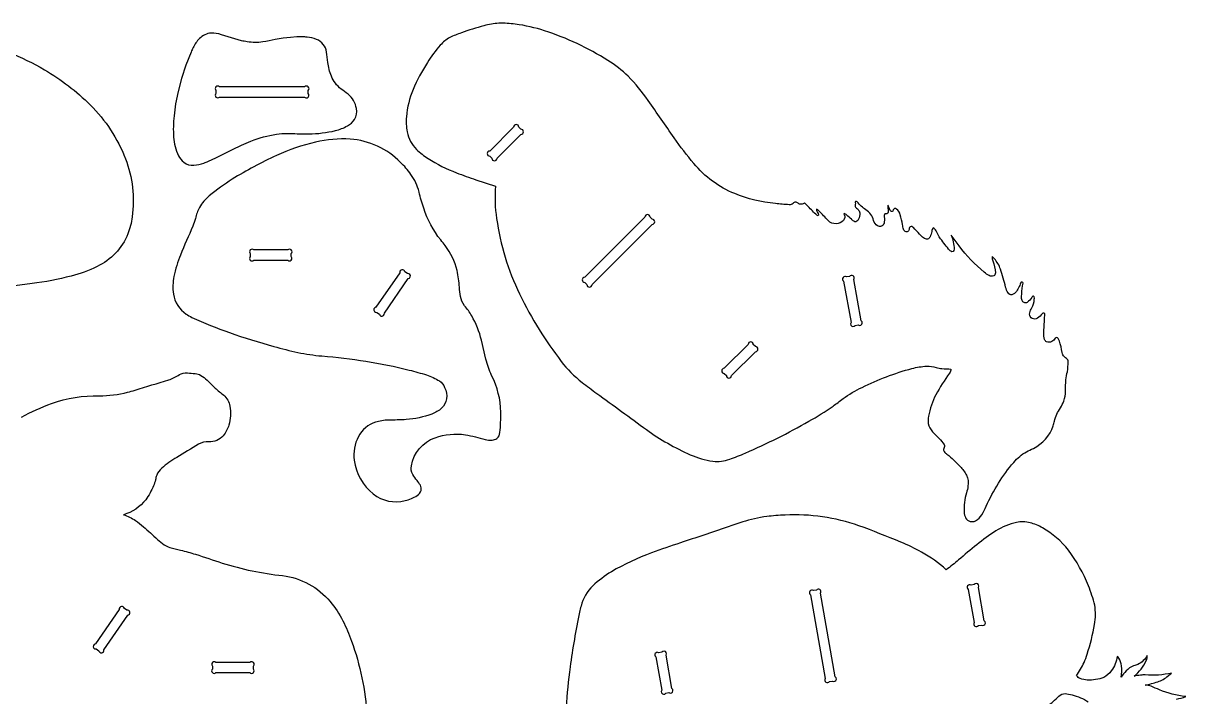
# Model space of a CAD drawing. Extents: x -297 to 360, y -254 to 316.
# Drawn here: x -19.6 to 320.5, y 118.8 to 315.6 of the extents above; entities that cross this region are included whole.
import ezdxf

# ---------------------------------------------------------------- set-up
doc = ezdxf.new("R2010")
doc.units = 0
doc.header["$MEASUREMENT"] = 0
doc.layers.get('0').update_dxf_attribs({"linetype": 'CONTINUOUS'})

msp = doc.modelspace()

# ---------------------------------------------------------------- linework, layer by layer
for points in [[(207.08, 263.07, 0.472542), (205.62, 262.97, -0.22285), (204.45, 262.59, 0.001624), (200.42, 262.94, -0.068121), (188.54, 265.85, -0.12294), (176.58, 274.67, -0.02381), (170.83, 282.15, 0.001574), (163.21, 293.06, 0.042264), (157.33, 300.16, 0.057419), (151.43, 304.79, 0.061287), (132.9, 313.46, 0.042216), (124.36, 315.39, 0.038891), (119.55, 315.63, 0.053878), (115.18, 314.91, 0.024246), (108.59, 312.83, 0.039203), (105.2, 311.46, 0.093957), (102.42, 309.24, 0.045786), (98.64, 304.14, 0.044522), (94.45, 296.27, 0.075403), (92.5, 288.32, 0.062755), (92.72, 283.91, 0.154552), (95.49, 278.77, 0.054283), (98.85, 276.14, 0.050589), (107.17, 271.94, 0.012561), (112.83, 269.9), (118.55, 268.06, 0.056962), (118.88, 258.58, 0.077991), (125.59, 236.54, 0.031223), (131.38, 226.12, 0.021695), (137.8, 216.81, 0.066128), (143.88, 210.7, 0.012098), (148.18, 207.48, -0.002903), (162.71, 196.88, 0.051664), (175.55, 189.54, 0.066066), (182.15, 187.64, 0.116399), (187.06, 188.21, 0.018336), (191.63, 190.03, 0.02908), (210.22, 199.34, 0.025635), (217.3, 203.75, 0.007028), (220.22, 205.94, -0.046863), (225.8, 209.21, -0.049175), (240.36, 214.76, -0.041508), (244.66, 215.46, -0.094251), (247.45, 215.01, 0.043478), (249.16, 214.72, 0.002725), (251.8, 214.6, -0.170198), (251.36, 213.4, 0.034561), (247.39, 207.07, 0.075272), (245.21, 200.78, 0.078691), (245.17, 198.65, 0.149428), (246.39, 196.26), (248.32, 194.31, -0.036385), (249.78, 192.55, -0.259667), (249.69, 191.32, 0.278525), (249.83, 190.45, 0.074068), (250.63, 189.71, -0.021462), (254.48, 186.13, -0.070209), (256.31, 183.55, -0.156754), (256.77, 180.36, -0.042814), (256.33, 178.42, 0.083035), (255.65, 172.75, 0.099043), (256.08, 171.1, 0.410108), (259, 170.24, 0.121168), (260.81, 172.02, 0.044531), (262.1, 174.49, -0.071518), (270.15, 187.31, -0.083569), (273.89, 190.43, -0.017319), (275.9, 191.39, 0.199218), (281.7, 198.01, 0.033314), (282.03, 199.36, -0.093942), (283.81, 203.22, 0.043112), (284.8, 205.24, 0.07813), (285.29, 208.09, -0.010511), (285.42, 211.46, -0.045257), (285.84, 213.82, 0.050349), (286.06, 216.71, 0.219237), (285.61, 217.69, -0.050899), (284.98, 218.12, -0.141018), (284.33, 219.44, 0.034098), (283.53, 222.75, 0.04051), (283.17, 223.53, 0.540897), (282.27, 223.58, -0.124694), (281.31, 222.61, -0.224341), (279.75, 222.54, -0.20451), (279.2, 223.27, -0.08534), (278.95, 225.12, -0.022348), (279.14, 228.48, 0.004974), (279.21, 230.12, 0.092324), (279.24, 230.69, 0.465358), (278.7, 230.88, 0.142161), (278.2, 230.39, -0.140197), (276.67, 229.23, -0.573079), (274.84, 231.02, -0.097038), (275.49, 232.43, 0.11842), (276.15, 234.97, 0.177577), (276.09, 235.71, 0.309517), (275.73, 235.86, 0.161792), (275.42, 235.53, -0.100321), (274.08, 234.08, -0.478851), (272.6, 234.63, -0.115052), (272.44, 235.79, -0.031602), (272.74, 238.92, 0.072918), (272.87, 239.71, 0.578926), (272.28, 239.94, 0.123345), (272.02, 239.43, -0.130178), (270.39, 236.7, -0.108216), (269.63, 236.3, -0.318296), (268.49, 236.85, -0.094082), (267.79, 238.52, 0.021518), (266.29, 243.77, 0.09786), (264.49, 246.83, 0.03274), (263.84, 247.44, 0.121912), (264.06, 246.21, -0.083977), (264.77, 242.66, -0.265467), (264.3, 241.8, -0.227759), (262.97, 241.88, -0.073492), (261.55, 242.88, -0.063951), (254.18, 250.59, -0.001993), (251.88, 253.74, -0.065814), (252.41, 251.76, -0.033038), (252.74, 249.58, -0.636537), (251.74, 248.99, -0.1072), (251.47, 249.22, -0.02213), (248.75, 252.69, -0.035849), (247.42, 254.98, 0.147773), (246.6, 255.86, 0.117008), (246.18, 254.83, -0.065461), (245.69, 253.21, -0.186611), (244.95, 252.59, -0.236214), (243.76, 252.89, -0.068673), (242.63, 253.98, 0.019958), (240.79, 255.95, 0.052886), (240.4, 256.23, 0.456459), (239.56, 255.68, -0.036884), (239.46, 255.15, -0.319333), (238.7, 254.69, -0.244637), (237.92, 255.46, -0.054525), (237.62, 256.79, 0.026472), (236.98, 259.64, 0.168091), (235.83, 261.36, 0.460719), (234.88, 261.14), (234.8, 260.76, -0.371112), (234.37, 260.6, -0.176591), (233.82, 261.42, 0.077651), (233.42, 262.36, 0.04134), (233.29, 262.52, -0.077471), (233.35, 261.57, -0.024305), (233.47, 260.48, -0.387706), (232.99, 259.92, 0.04491), (232.55, 259.99, 0.281354), (232.37, 259.8, 0.124384), (232.3, 259.07, -0.072041), (232.21, 257.17, -0.534247), (230.29, 256.46, -0.168584), (229.16, 258, 0.199715), (226.88, 261.1, -0.036089), (224.32, 263.44, 0.100537), (224.05, 263.59, 0.324624), (223.76, 263.37, 0.074546), (223.82, 263.11, -0.02832), (223.77, 262.32, 0.217003), (224.19, 261.56, -0.080053), (224.95, 260.79, -0.174452), (225.15, 259.74, -0.120196), (224.52, 257.99, -0.413352), (223.36, 257.78, -0.05516), (222.68, 258.37, -0.039078), (221.31, 259.57, 0.087231), (220.51, 260.04, 0.316019), (220.56, 259.75, -0.317179), (220.32, 258, -0.217836), (218.22, 257.05, -0.214543), (215.89, 257.97, 0.00346), (213.16, 260.82, 0.077735), (212.46, 261.27, 0.105778), (212.76, 260.31, -0.064046), (213.01, 259.69, -0.174397), (212.96, 259.38, -0.098785), (211.62, 260.44, 0.010363), (208.98, 263.12, -0.192388), (208.05, 262.77, -0.226857)], [(77.88, 290.72, 0.184781), (75.42, 294.93, 0.011254), (73.39, 296.43, -0.136454), (70.55, 300.17, -0.060758), (69.5, 304.22, -0.002191), (69.17, 307.23, 0.26826), (66.22, 310.93, 0.07219), (63.48, 311.58, 0.020381), (62.06, 311.67), (60.42, 311.66), (58.57, 311.53), (56.47, 311.28), (54.12, 310.89, -0.008983), (50.51, 310.19, -0.07392), (45.91, 310.22, -0.020643), (44.24, 310.55), (38.37, 312.31, 0.078568), (35.39, 312.75, 0.192811), (31.97, 311.19, 0.07529), (30.11, 308.53, 0.019181), (29.49, 307.23), (27.97, 303.4), (26.72, 299.54), (25.72, 295.73), (25, 292.06), (24.53, 288.6, 0.044501), (24.39, 282.4, 0.08879), (25.83, 276.94, 0.107011), (27.37, 275.01, 0.188625), (30.33, 274.14, 0.071924), (33.26, 274.79, 0.017438), (34.59, 275.3), (36.77, 276.29), (41.6, 278.73), (44.24, 279.99), (47.02, 281.18, -0.059152), (54.48, 283.24), (56.06, 283.41), (57.65, 283.47), (58.46, 283.47, 0.016769), (63.95, 283.31, 0.054486), (71.72, 284.27, 0.057388), (75.25, 285.64, 0.122302), (77.36, 287.56, 0.205506)], [(36.79, 296.01), (36.79, 295.13, 1), (37.85, 294.07), (62.73, 294.07, 1), (63.79, 295.13), (63.79, 296.01, 1), (62.73, 297.07), (37.85, 297.07, 1)], [(116.89, 276.81), (117.51, 276.19, 1), (119.01, 276.19), (125.99, 283.18, 1), (125.99, 284.68), (125.37, 285.3, 1), (123.87, 285.3), (116.89, 278.31, 1)], [(30.03, 256.35, 0.005788), (26.39, 247.91, 0.04105), (24.48, 241.64, 0.080681), (24.33, 236.52, 0.205977), (28.08, 230.66, 0.045633), (29.75, 229.7, 0.024714), (40.74, 225.25, 0.019689), (53.74, 221.21, 0.014897), (60.73, 219.43, 0.031658), (67.76, 218.42, -0.040976), (93.33, 214.29, -0.01316), (98.41, 212.86, -0.054976), (102.16, 211.12, -0.154932), (103.68, 209.16, -0.144626), (104.26, 205.87, -0.175825), (102.79, 203.15, -0.099375), (99.92, 201.43, -0.072382), (92.45, 199.82, -0.016027), (87.21, 199.66, 0.062085), (83.46, 199.07, 0.198695), (78.46, 194.84, 0.162273), (77.24, 187.94, 0.193611), (82.78, 178.08, 0.234306), (92.13, 176.14, 0.074764), (95.64, 177.61, 0.197809), (96.81, 179.11, 0.189058), (96.59, 180.62, 0.050269), (95.62, 182.03, -0.029541), (94.36, 183.76, -0.189313), (93.94, 186.3, -0.273344), (100.9, 194.52, -0.126468), (109.75, 195.37, -0.037935), (115.52, 193.98, 0.078528), (117.6, 193.79, 0.124111), (118.94, 194.29, 0.210924), (119.86, 196.03, 0.022805), (120.13, 202, 0.113445), (117.43, 212.66, -0.045804), (115.78, 217.46), (114.44, 222.99, 0.073707), (111.6, 230.15, 0.03925), (109.52, 233.09, -0.127436), (108.33, 235.82, -0.025077), (108.01, 238.49, 0.032606), (107.31, 243.37, 0.107501), (103.86, 250.65, 0.017551), (102.53, 252.31, -0.087371), (97.56, 261.56, -0.025339), (96.19, 266.33, 0.101212), (93.8, 271.49, 0.048029), (90.78, 274.98, 0.184975), (76.05, 281.77, 0.074535), (65.89, 280.91, 0.050622), (54.46, 276.96, 0.03268), (41.57, 270.07, 0.031792), (34.85, 265.2, 0.086048), (31.94, 261.82, 0.069194), (30.77, 258.59, -0.034224)], [(162.27, 259), (144.68, 241.41, 1), (144.68, 239.91), (145.3, 239.29, 1), (146.8, 239.29), (164.39, 256.88, 1), (164.39, 258.38), (163.77, 259, 1)], [(46.83, 248.34), (46.83, 247.46, 1), (47.89, 246.4), (57.77, 246.4, 1), (58.83, 247.46), (58.83, 248.34, 1), (57.77, 249.4), (47.89, 249.4, 1)], [(90.59, 242.72), (83.59, 232.63, 1), (83.86, 231.15), (84.58, 230.65, 1), (86.05, 230.92), (93.06, 241.01, 1), (92.79, 242.48), (92.07, 242.98, 1)], [(220.4, 240.27), (222.58, 228.19, 1), (223.81, 227.33), (224.68, 227.49, 1), (225.53, 228.72), (223.36, 240.8, 1), (222.12, 241.66), (221.26, 241.5, 1)], [(192.47, 221.78), (185.48, 214.8, 1), (185.48, 213.3), (186.1, 212.68, 1), (187.6, 212.68), (194.59, 219.66, 1), (194.59, 221.16), (193.97, 221.78, 1)], [(210.69, 148.61), (215.01, 124.11, 1), (216.24, 123.24), (217.1, 123.4, 1), (217.96, 124.63), (213.64, 149.13, 1), (212.42, 149.99), (211.55, 149.83, 1)], [(256.86, 150.2), (258.57, 140.48, 1), (259.8, 139.62), (260.67, 139.77, 1), (261.53, 141), (259.81, 150.73, 1), (258.58, 151.59), (257.72, 151.43, 1)], [(8.51, 144.34), (1.51, 134.26, 1), (1.77, 132.78), (2.49, 132.28, 1), (3.97, 132.55), (10.97, 142.63, 1), (10.71, 144.11), (9.99, 144.61, 1)], [(165.48, 130.45), (167.2, 120.72, 1), (168.43, 119.86), (169.29, 120.01, 1), (170.15, 121.24), (168.44, 130.97, 1), (167.21, 131.83), (166.34, 131.67, 1)], [(36.8, 125.86), (46.67, 125.86, 1), (47.74, 126.92), (47.74, 127.8, 1), (46.67, 128.86), (36.8, 128.86, 1), (35.74, 127.8), (35.74, 126.92, 1)]]:
    msp.add_lwpolyline(points, format="xyb", close=True)
for points in [[(-34.83, 310.71, -0.071157), (-13.39, 302.05, -0.063535), (0.01, 291.81, -0.103883), (10.33, 276.06, -0.125822), (12.27, 259.04, -0.058409), (11.02, 254.08, -0.186899), (2, 244.52, -0.053724), (-5.6, 241.74, -0.029719), (-17, 239.55), (-30.9, 237.74, 0.016937)], [(-20.14, 200.54, -0.038158), (-11.27, 204.53, -0.087709), (2.65, 206.79, 0.064684), (10.92, 207.82, 0.012478), (13.13, 208.43, 0.001256), (22.96, 211.44, 0.078682), (26.09, 212.99, -0.153023), (28.42, 213.44, 0.00732), (30.75, 213.28, -0.123438), (32.37, 212.74, -0.04468), (34.2, 211.33, -0.006183), (36.53, 209.04, 0.021229), (39.07, 206.95, -0.173316), (40.87, 203.72, -0.124233), (40.54, 198.23, -0.105892), (38.93, 195.11, -0.23034), (34.73, 193.31, 0.138003), (31.69, 192.62, 0.001332), (25.31, 188.78, 0.04333), (20.91, 185.58, 0.107282), (19.45, 183.56, 0.042863), (19.1, 182.19, -0.04307), (18.5, 180.47, -0.063856), (16.25, 176.41, -0.162699), (9.72, 172.02, -0.08012), (13.23, 170.33, -0.035438), (15.58, 168.52, -0.002832), (19.68, 164.81, 0.030554), (21.68, 163.22, 0.073925), (23.26, 162.48, 0.01298), (26.43, 161.69, -0.012643), (30.79, 160.46, -0.003217), (38.61, 157.89, 0.050106), (56.28, 154.23, -0.190981), (70.16, 146.63, -0.060071), (73.9, 140.99, -0.033689), (76.43, 135.1, -0.070329), (81.01, 113.26, 0.000867)], [(317.75, 118.1, 0.02481), (320.46, 118.85, -0.072462), (312.76, 120.85, 0.002512), (310.37, 121.86, 0.084174), (308.58, 122.24, 0.028857), (312.29, 123.17, 0.084355), (315.29, 124.88, 0.016017), (316.33, 125.73, -0.076831), (308.64, 125.19, 0.033953), (307.23, 125.13, 0.016224), (305.38, 124.84, 0.116639), (308.92, 129.37, 0.10824), (309.19, 130.89, -0.160307), (306.48, 128.27, -0.020077), (305.22, 127.84, 0.118622), (303, 126.35, 0.056735), (301.57, 124.52, 0.071798), (301.7, 127.85, 0.112281), (300.88, 130.09, 0.042976), (300.44, 130.62, -0.127297), (298.7, 126.43, -0.139663), (296.47, 124.46, -0.103129), (291.68, 123.69, -0.070306), (289.61, 124.13, -0.139531), (288.55, 124.99, 0.031574), (290.73, 128.83, 0.033688), (291.65, 131.25, 0.027922), (293.81, 139.96, 0.089098), (293.84, 145.55, 0.043241), (292, 151.22, 0.069097), (286.14, 161.64, 0.099062), (278.59, 168.18, 0.055164), (274.94, 169.67, 0.114018), (270.93, 169.77, 0.083585), (264.94, 167.29, 0.031644), (259.33, 163.25, 0.006245), (254.01, 158.8, -0.012228), (250.42, 155.9, 0.060098), (243.2, 161.07, 0.032892), (237.1, 164, 0.012103), (224.83, 168.8, 0.096467), (203.27, 171.92, 0.018174), (197.9, 171.49, 0.043455), (190.87, 169.9, 0.013124), (186.3, 168.39, -0.004811), (172.63, 163.8, 0.006416), (164.22, 160.91, 0.044644), (152.48, 155.34, 0.051416), (147.02, 151.22, 0.145762), (143.57, 145.3, 0.017655), (143.17, 143.58, 0.01655), (140.37, 127.52, 0.020828), (139.27, 115.69, 0.022262)], [(279.95, 115.99, 0.023117), (283.34, 118.98, -0.200838), (285.18, 119.73, -0.055662), (287.21, 119.39, -0.068955), (291.96, 117.34, -0.011762)]]:
    msp.add_lwpolyline(points, format="xyb")

doc.saveas('drawing.dxf')
